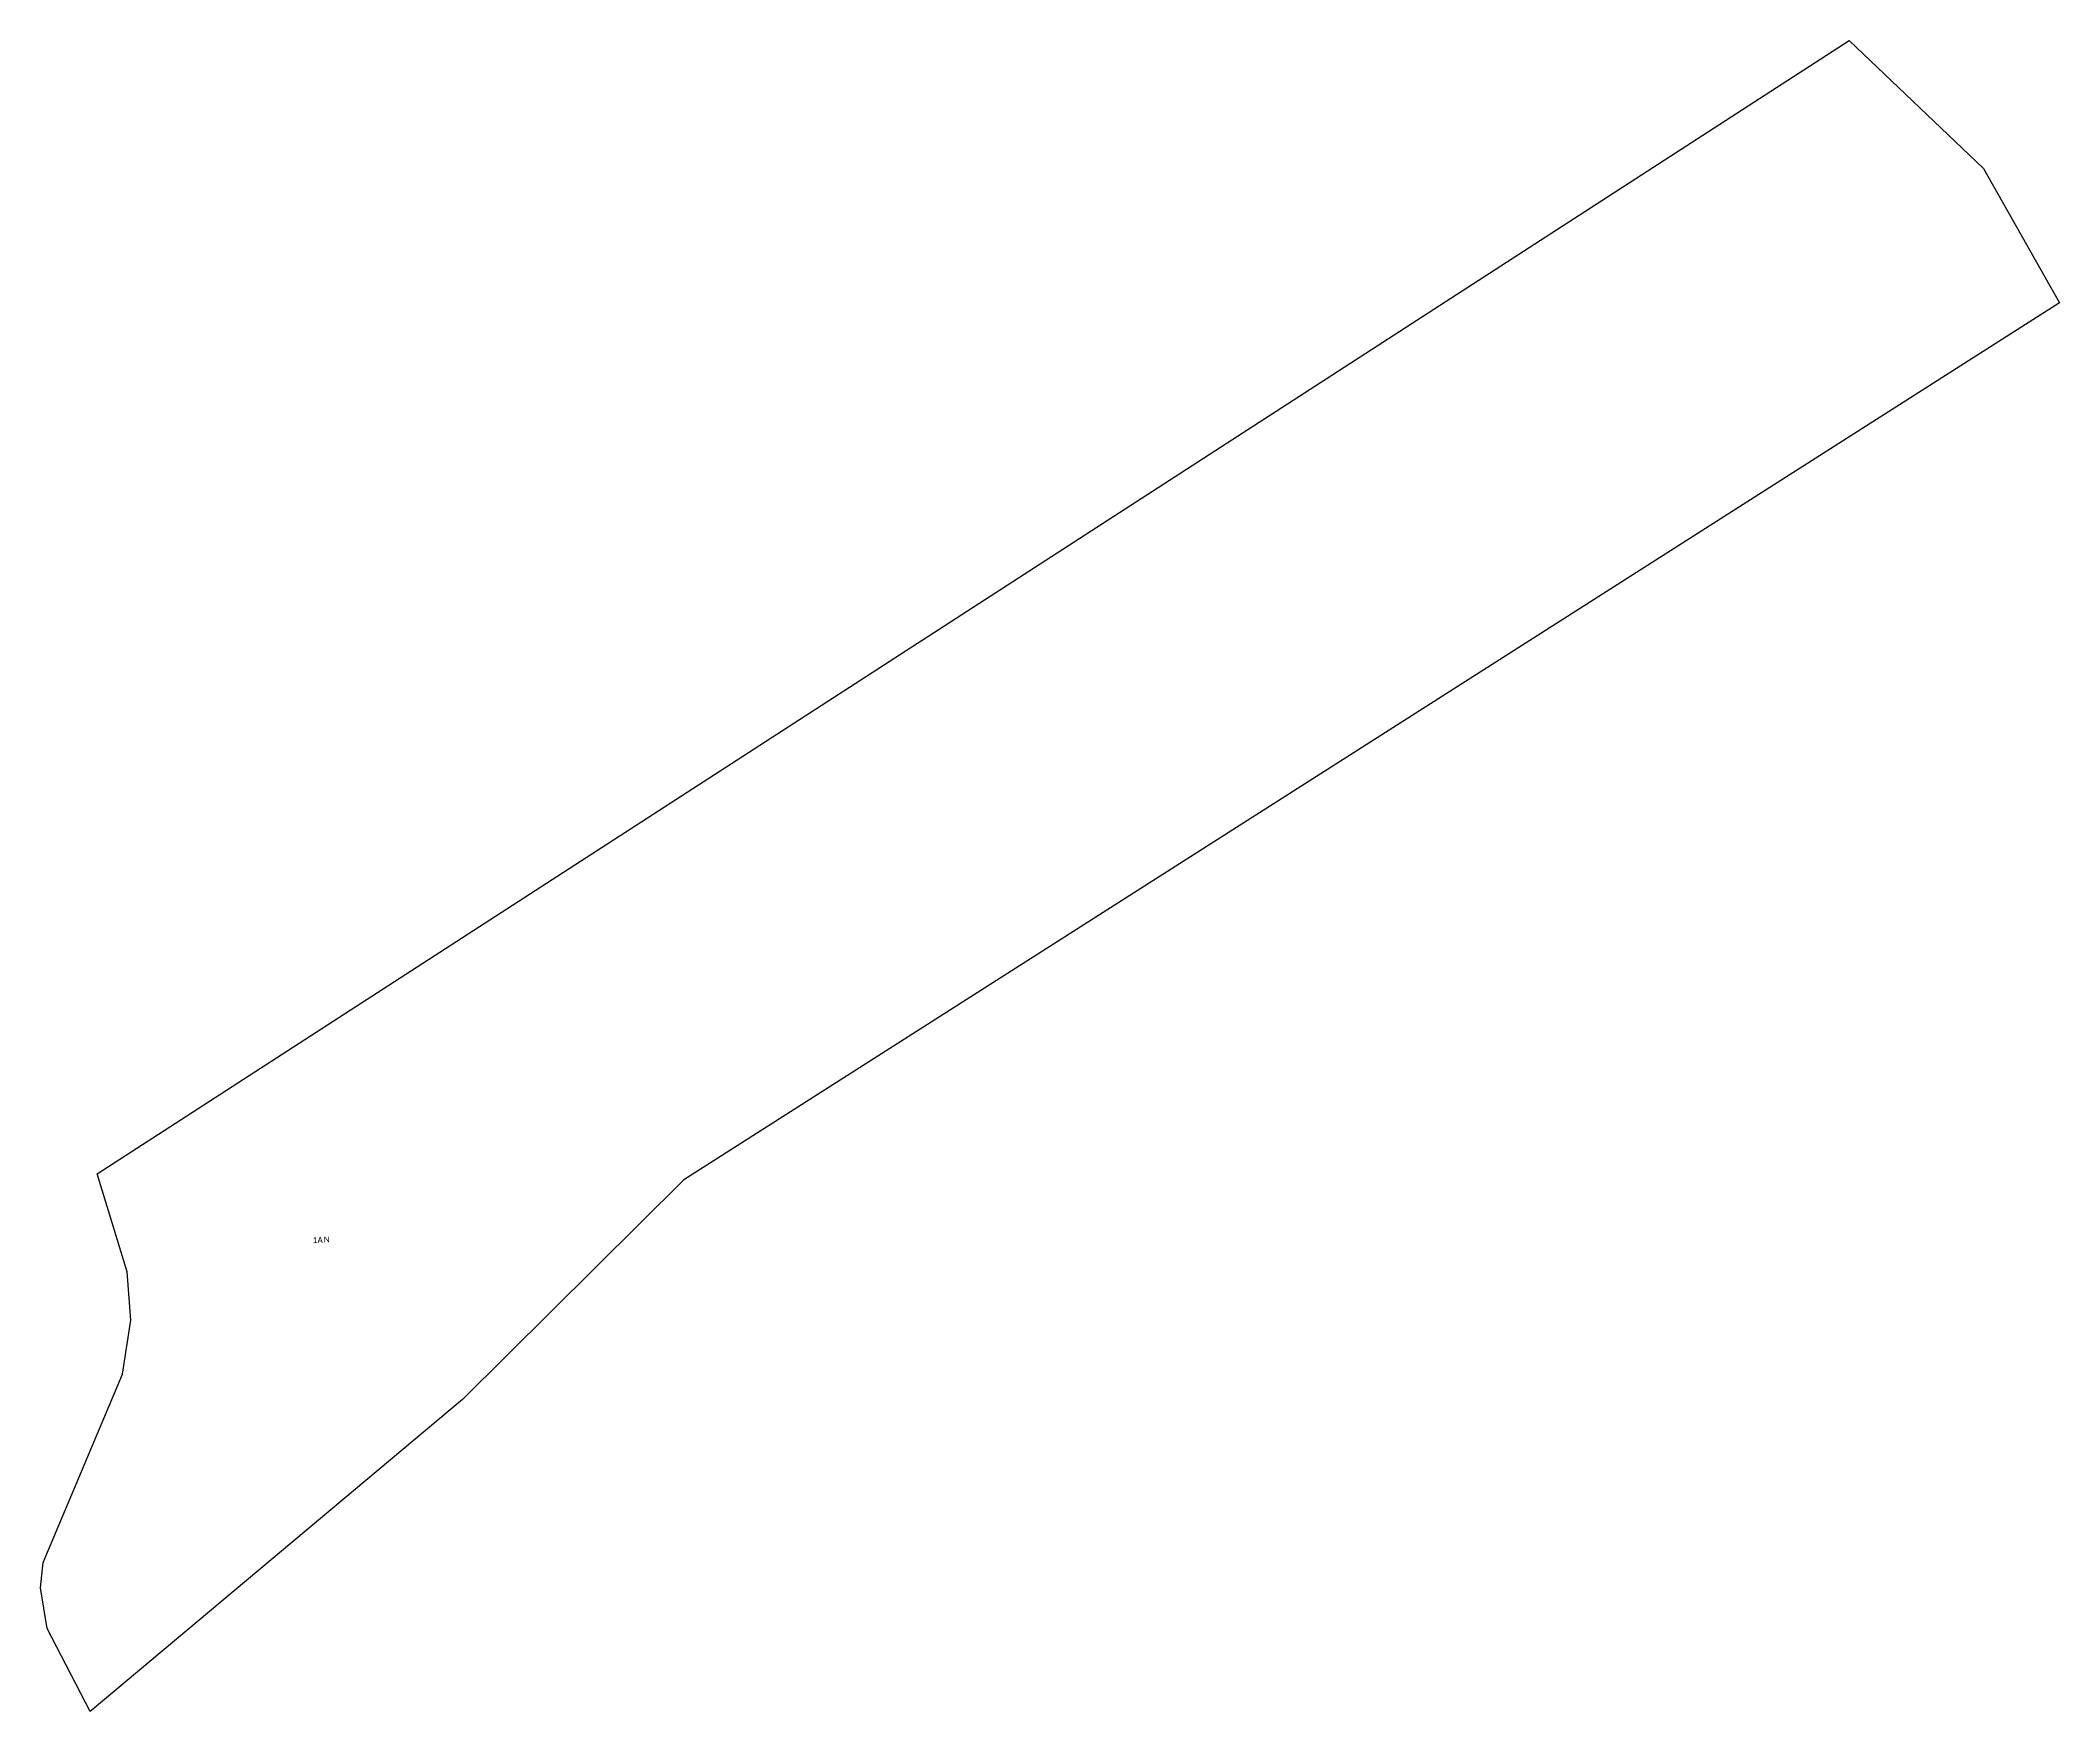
# Model space of a CAD drawing. Extents: x 613120 to 613466, y 647110 to 647396.
import ezdxf

# ---------------------------------------------------------------- set-up
doc = ezdxf.new("R2010")
doc.units = 0
for name, color, linetype in [('_CAT_FOL', 7, 'Continuous'), ('_IMPREJMUIT', 150, 'Continuous'), ('_NR_PARCELA', 50, 'Continuous'), ('_PARCELA_NOU_feb2025', 50, 'Continuous')]:
    doc.layers.add(name, color=color, linetype=linetype)
doc.styles.add('texte', font='')
doc.styles.get('texte').set_extended_font_data('Calibri')

msp = doc.modelspace()

# ---------------------------------------------------------------- linework, layer by layer
at = {"layer": '_PARCELA_NOU_feb2025'}
msp.add_lwpolyline([(613121.47, 647123.84), (613120.32, 647130.78), (613120.82, 647135.12), (613134.36, 647167.36), (613135.81, 647176.58), (613135.16, 647184.82), (613130.02, 647201.59), (613429.82, 647395.58), (613452.78, 647373.66), (613465.82, 647350.66), (613230.39, 647200.59), (613192.52, 647162.99), (613128.83, 647109.59)], close=True, dxfattribs=at)

# ---------------------------------------------------------------- texts
at = {"layer": '_CAT_FOL', "style": 'texte'}
msp.add_text('A', height=1, dxfattribs=at).set_placement((613167.74, 647189.79))
at = {"layer": '_IMPREJMUIT', "style": 'texte'}
msp.add_text('N', height=1, dxfattribs=at).set_placement((613168.81, 647189.88))
at = {"layer": '_NR_PARCELA', "style": 'texte'}
msp.add_text('1', height=1, dxfattribs=at).set_placement((613166.91, 647189.79))

doc.saveas('drawing.dxf')
